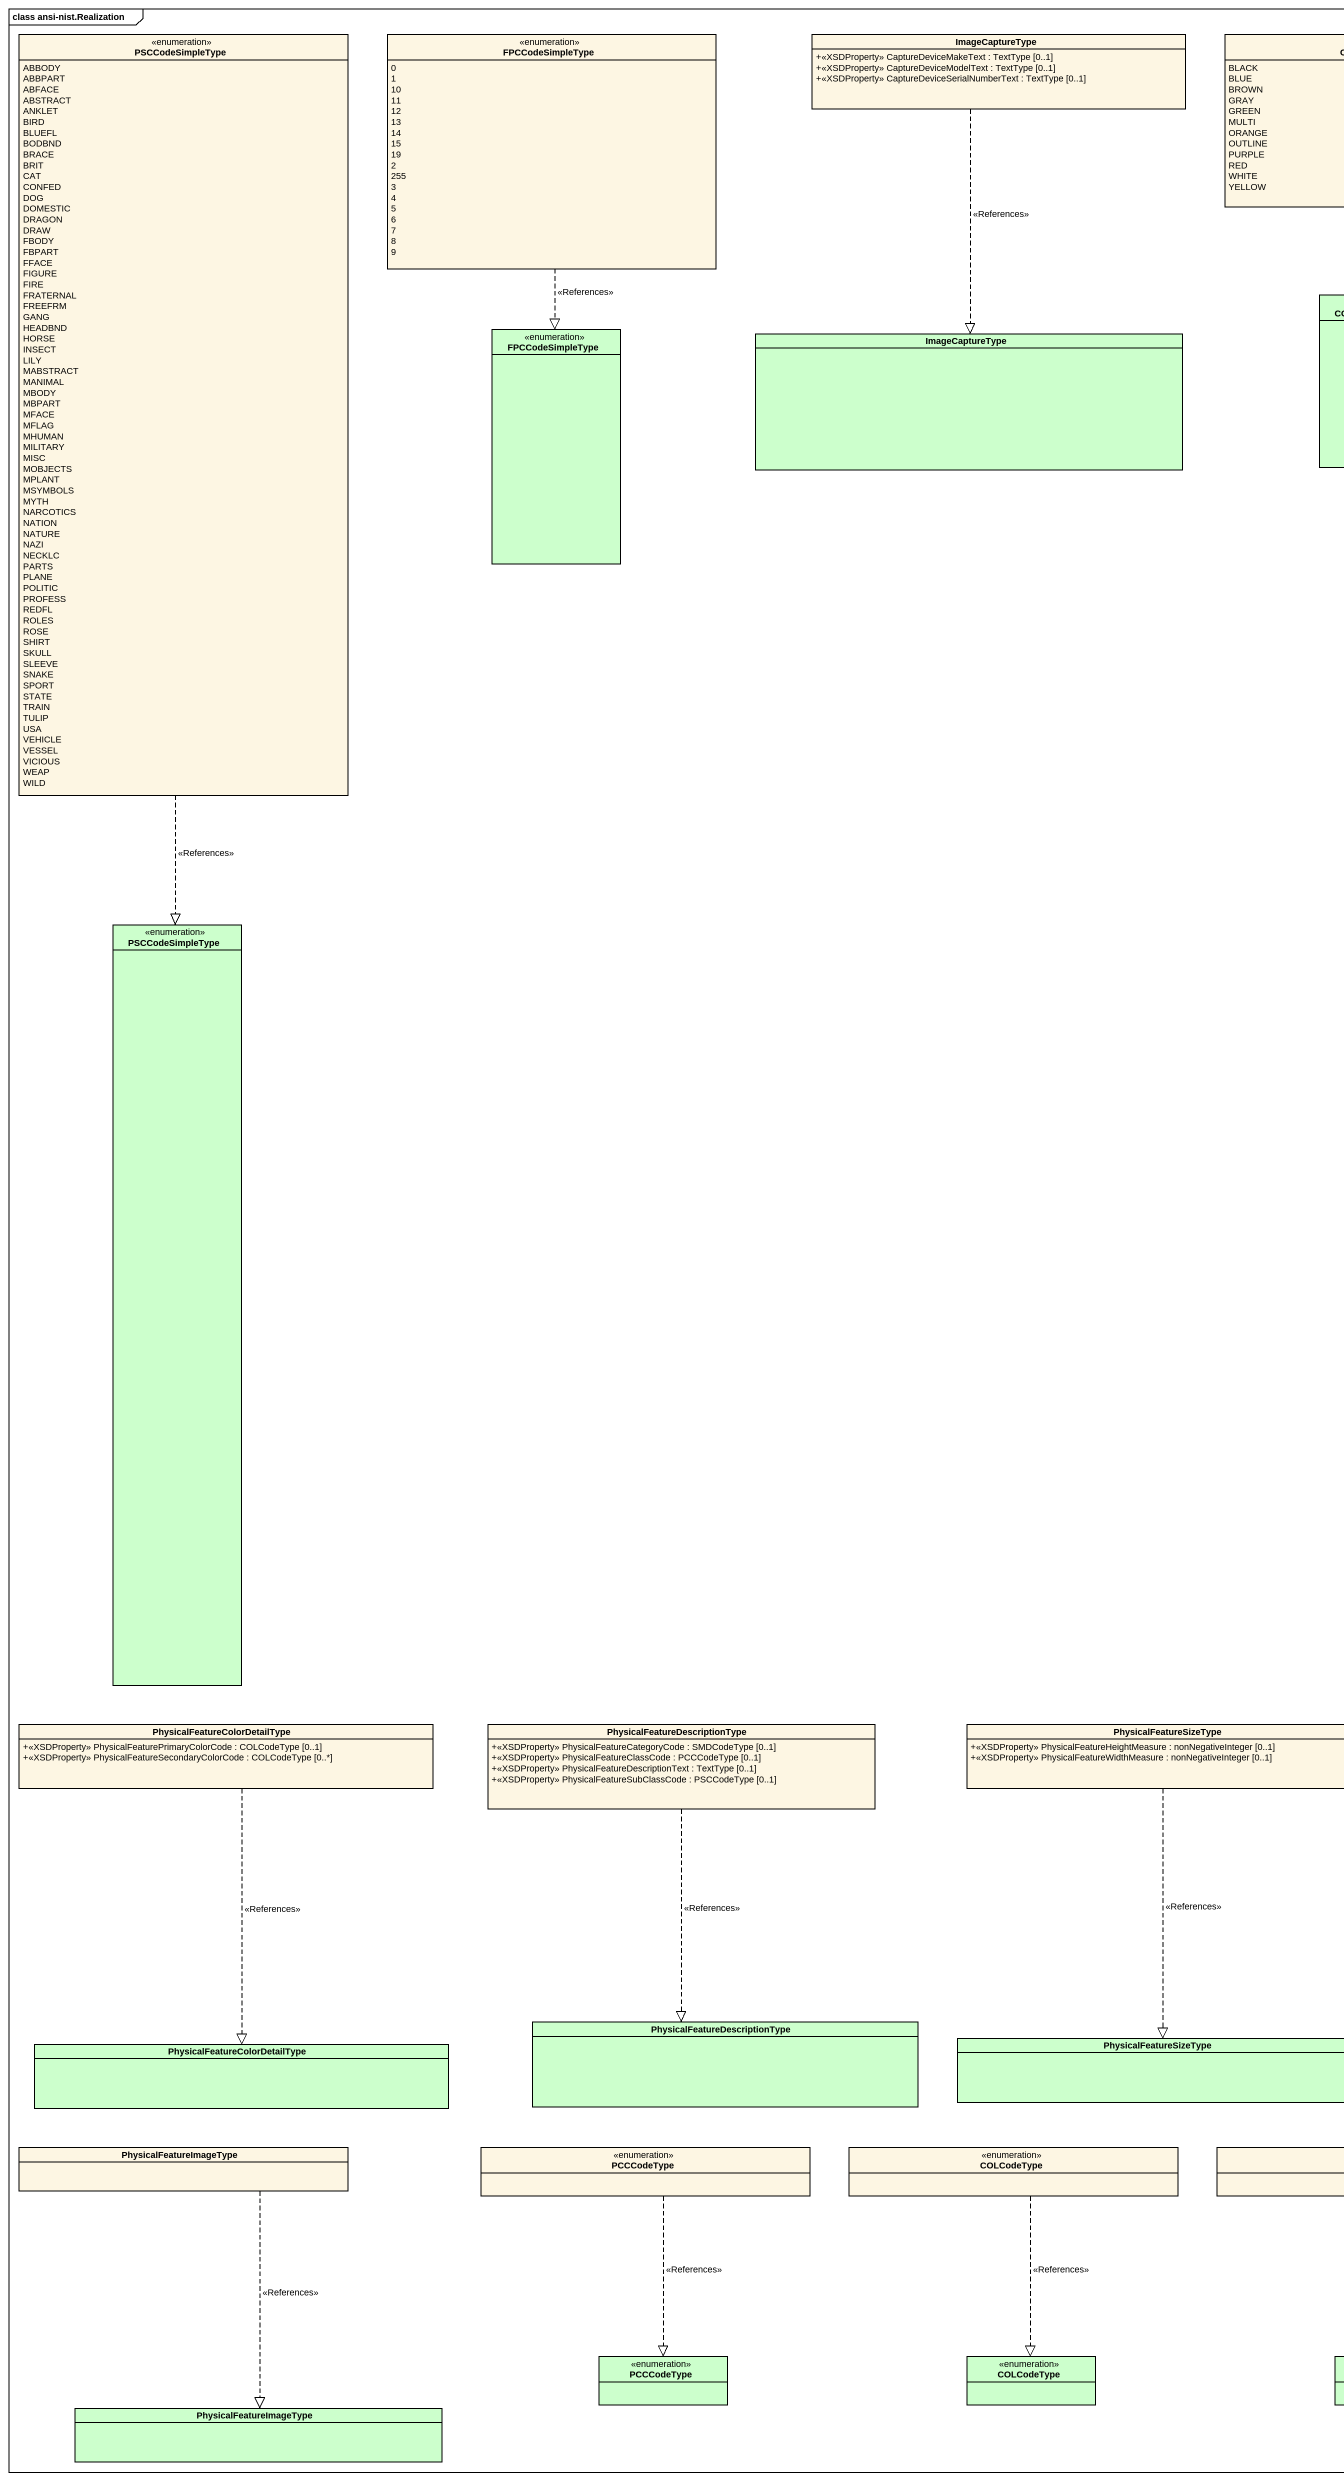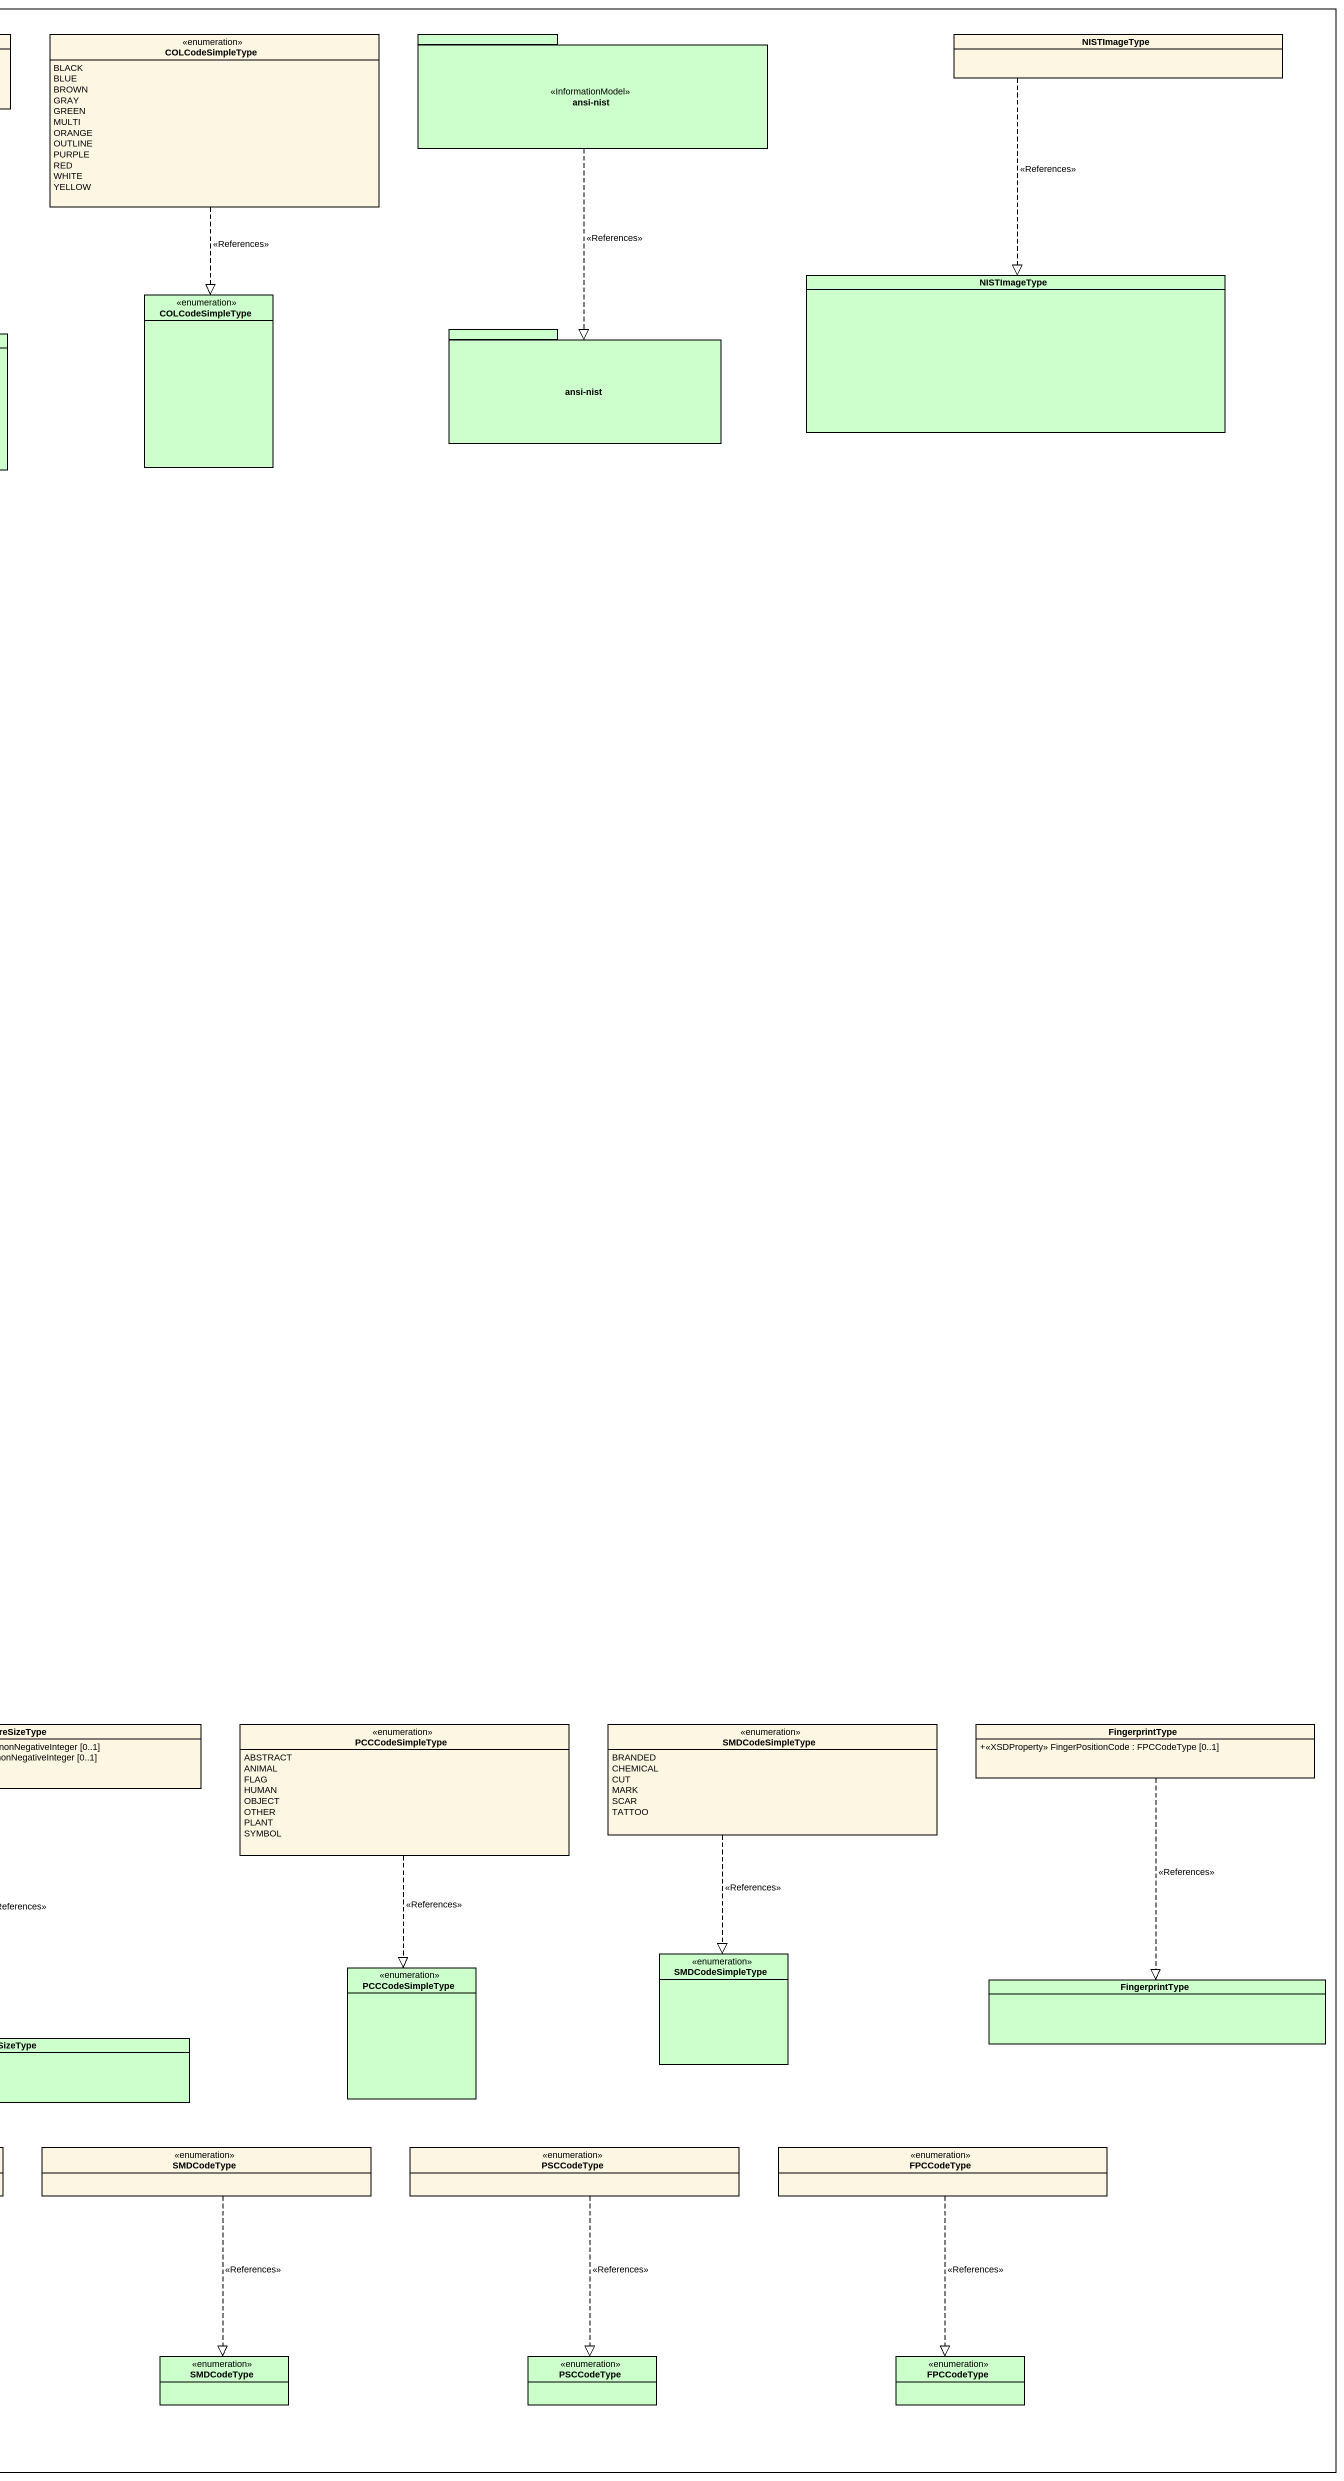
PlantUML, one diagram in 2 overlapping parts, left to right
@startuml
mainframe class ansi-nist.Realization
hide circle
hide empty members
skinparam classAttributeIconSize 0
enum PSCCodeSimpleType {
  ABBODY
  ABBPART
  ABFACE
  ABSTRACT
  ANKLET
  BIRD
  BLUEFL
  BODBND
  BRACE
  BRIT
  CAT
  CONFED
  DOG
  DOMESTIC
  DRAGON
  DRAW
  FBODY
  FBPART
  FFACE
  FIGURE
  FIRE
  FRATERNAL
  FREEFRM
  GANG
  HEADBND
  HORSE
  INSECT
  LILY
  MABSTRACT
  MANIMAL
  MBODY
  MBPART
  MFACE
  MFLAG
  MHUMAN
  MILITARY
  MISC
  MOBJECTS
  MPLANT
  MSYMBOLS
  MYTH
  NARCOTICS
  NATION
  NATURE
  NAZI
  NECKLC
  PARTS
  PLANE
  POLITIC
  PROFESS
  REDFL
  ROLES
  ROSE
  SHIRT
  SKULL
  SLEEVE
  SNAKE
  SPORT
  STATE
  TRAIN
  TULIP
  USA
  VEHICLE
  VESSEL
  VICIOUS
  WEAP
  WILD
}
enum FPCCodeSimpleType {
  0
  1
  10
  11
  12
  13
  14
  15
  19
  2
  255
  3
  4
  5
  6
  7
  8
  9
}
class ImageCaptureType {
  +<<XSDProperty>> CaptureDeviceMakeText : TextType [0..1]
  +<<XSDProperty>> CaptureDeviceModelText : TextType [0..1]
  +<<XSDProperty>> CaptureDeviceSerialNumberText : TextType [0..1]
}
enum COLCodeSimpleType {
  BLACK
  BLUE
  BROWN
  GRAY
  GREEN
  MULTI
  ORANGE
  OUTLINE
  PURPLE
  RED
  WHITE
  YELLOW
}
package "ansi-nist" as ansi_nist <<InformationModel>> #CCFFCC {
}
class NISTImageType
class "NISTImageType" as NISTImageType_2 #CCFFCC
enum "COLCodeSimpleType" as COLCodeSimpleType_2 #CCFFCC
enum "FPCCodeSimpleType" as FPCCodeSimpleType_2 #CCFFCC
class "ImageCaptureType" as ImageCaptureType_2 #CCFFCC
package "ansi-nist" as ansi_nist_2 #CCFFCC {
}
enum "PSCCodeSimpleType" as PSCCodeSimpleType_2 #CCFFCC
class "PhysicalFeatureColorDetailType" as PhysicalFeatureColorDetailTy {
  +<<XSDProperty>> PhysicalFeaturePrimaryColorCode : COLCodeType [0..1]
  +<<XSDProperty>> PhysicalFeatureSecondaryColorCode : COLCodeType [0..*]
}
class "PhysicalFeatureDescriptionType" as PhysicalFeatureDescriptionTy {
  +<<XSDProperty>> PhysicalFeatureCategoryCode : SMDCodeType [0..1]
  +<<XSDProperty>> PhysicalFeatureClassCode : PCCCodeType [0..1]
  +<<XSDProperty>> PhysicalFeatureDescriptionText : TextType [0..1]
  +<<XSDProperty>> PhysicalFeatureSubClassCode : PSCCodeType [0..1]
}
class PhysicalFeatureSizeType {
  +<<XSDProperty>> PhysicalFeatureHeightMeasure : nonNegativeInteger [0..1]
  +<<XSDProperty>> PhysicalFeatureWidthMeasure : nonNegativeInteger [0..1]
}
enum PCCCodeSimpleType {
  ABSTRACT
  ANIMAL
  FLAG
  HUMAN
  OBJECT
  OTHER
  PLANT
  SYMBOL
}
enum SMDCodeSimpleType {
  BRANDED
  CHEMICAL
  CUT
  MARK
  SCAR
  TATTOO
}
class FingerprintType {
  +<<XSDProperty>> FingerPositionCode : FPCCodeType [0..1]
}
enum "PCCCodeSimpleType" as PCCCodeSimpleType_2 #CCFFCC
enum "SMDCodeSimpleType" as SMDCodeSimpleType_2 #CCFFCC
class "FingerprintType" as FingerprintType_2 #CCFFCC
class "PhysicalFeatureDescriptionType" as PhysicalFeatureDescriptionTy_2 #CCFFCC
class "PhysicalFeatureColorDetailType" as PhysicalFeatureColorDetailTy_2 #CCFFCC
class "PhysicalFeatureSizeType" as PhysicalFeatureSizeType_2 #CCFFCC
class PhysicalFeatureImageType
enum PCCCodeType
enum COLCodeType
enum SMDCodeType
enum PSCCodeType
enum FPCCodeType
enum "PCCCodeType" as PCCCodeType_2 #CCFFCC
enum "COLCodeType" as COLCodeType_2 #CCFFCC
enum "SMDCodeType" as SMDCodeType_2 #CCFFCC
enum "PSCCodeType" as PSCCodeType_2 #CCFFCC
enum "FPCCodeType" as FPCCodeType_2 #CCFFCC
class "PhysicalFeatureImageType" as PhysicalFeatureImageType_2 #CCFFCC
PSCCodeSimpleType ..|> PSCCodeSimpleType_2 : <<References>>
FPCCodeSimpleType ..|> FPCCodeSimpleType_2 : <<References>>
ImageCaptureType ..|> ImageCaptureType_2 : <<References>>
COLCodeSimpleType ..|> COLCodeSimpleType_2 : <<References>>
ansi_nist ..|> ansi_nist_2 : <<References>>
NISTImageType ..|> NISTImageType_2 : <<References>>
PhysicalFeatureColorDetailTy ..|> PhysicalFeatureColorDetailTy_2 : <<References>>
PhysicalFeatureDescriptionTy ..|> PhysicalFeatureDescriptionTy_2 : <<References>>
PhysicalFeatureSizeType ..|> PhysicalFeatureSizeType_2 : <<References>>
PCCCodeSimpleType ..|> PCCCodeSimpleType_2 : <<References>>
SMDCodeSimpleType ..|> SMDCodeSimpleType_2 : <<References>>
FingerprintType ..|> FingerprintType_2 : <<References>>
PhysicalFeatureImageType ..|> PhysicalFeatureImageType_2 : <<References>>
PCCCodeType ..|> PCCCodeType_2 : <<References>>
COLCodeType ..|> COLCodeType_2 : <<References>>
SMDCodeType ..|> SMDCodeType_2 : <<References>>
PSCCodeType ..|> PSCCodeType_2 : <<References>>
FPCCodeType ..|> FPCCodeType_2 : <<References>>
@enduml
